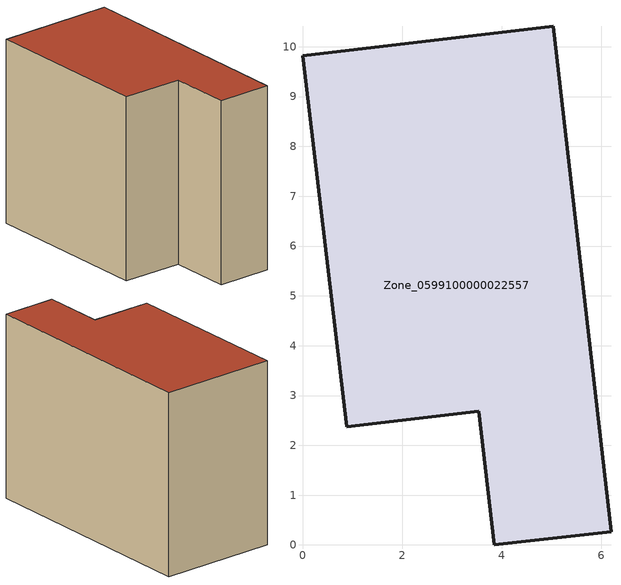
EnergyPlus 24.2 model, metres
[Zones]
Zone_0599100000022557
 floor ground (C_G): 3.54,2.68 0.89,2.37 0,9.82 5.03,10.41 6.19,0.27 3.85,0 z3.3
 wall outside (C_F): 5.03,10.41 0,9.82 0.89,2.37 3.54,2.68 3.85,0 6.19,0.27 5.03,10.41 z3.3:11.27
 roof outside (C_R): 3.85,0 6.19,0.27 5.03,10.41 0,9.82 0.89,2.37 3.54,2.68 z11.27
[BUILDING]
Pand.0599100000022557: North Axis=0; Terrain=City; Loads Convergence Tolerance Value=0.04; Temperature Convergence Tolerance Value=0.4; Solar Distribution=FullExterior; Maximum Number of Warmup Days=25; Minimum Number of Warmup Days=1
[Site:Location]
Rotterdam.The.Hague.AP_ZH_NLD Design_Conditions: Latitude=51.96; Longitude=4.45; Time Zone=1; Elevation=-4.5
[SITE:GROUNDTEMPERATURE:BUILDINGSURFACE]
18, 18, 18, 18, 18, 18, 18, 18, 18, 18, 18, 18
[MATERIAL] Thermal Absorptance=0.9; Solar Absorptance=0.7; Visible Absorptance=0.7
Name | Roughness | Thickness | Conductivity | Density | Specific Heat
G.TI.1946 | MediumSmooth | 0.15 | 1 | 540 | 1210
F.TI.1946 | Rough | 0.3 | 0.857143 | 1920 | 840
R.TI.1946 | MediumRough | 0.2 | 0.1 | 1500 | 1000
[CONSTRUCTION]
C_G: G.TI.1946
C_F: F.TI.1946
C_R: R.TI.1946
[ZONE]
Zone_0599100000022557: Type=1; Multiplier=1; Ceiling Height=Autocalculate; Volume=Autocalculate; Floor Area=autocalculate; Part of Total Floor Area=Yes
[ZONEINFILTRATION:DESIGNFLOWRATE]
Infil_Zone_0599100000022557: Zone or ZoneList or Space or SpaceList=Zone_0599100000022557; Schedule=AlwaysOn; Design Flow Rate Calculation Method=Flow/Area; Flow Rate per Floor Area=0.003; Constant Term Coefficient=1; Temperature Term Coefficient=0; Velocity Term Coefficient=0; Velocity Squared Term Coefficient=0
[HVACTEMPLATE:ZONE:IDEALLOADSAIRSYSTEM]
Zone_0599100000022557: Maximum Heating Supply Air Temperature=50; Minimum Cooling Supply Air Temperature=13; Maximum Heating Supply Air Humidity Ratio=0.0156; Minimum Cooling Supply Air Humidity Ratio=0.0077; Heating Limit=NoLimit; Cooling Limit=NoLimit; Dehumidification Control Type=ConstantSensibleHeatRatio; Cooling Sensible Heat Ratio=0.7; Dehumidification Setpoint=60; Humidification Control Type=None; Humidification Setpoint=30; Outdoor Air Method=None; Outdoor Air Flow Rate per Person=0.00944; Outdoor Air Flow Rate per Zone Floor Area=0; Outdoor Air Flow Rate per Zone=0; Demand Controlled Ventilation Type=None; Outdoor Air Economizer Type=NoEconomizer; Heat Recovery Type=None; Sensible Heat Recovery Effectiveness=0.7; Latent Heat Recovery Effectiveness=0.65
[ZONECONTROL:THERMOSTAT]
ThermostatControl_Zone_0599100000022557: Zone or ZoneList=Zone_0599100000022557; Control Type Schedule=DualSetpointControlType; Control 1=Thermostat_Zone_0599100000022557; Temperature Difference Between Cutout And Setpoint=0
[THERMOSTATSETPOINT:DUALSETPOINT]
Thermostat_Zone_0599100000022557: Heating Setpoint Temperature Schedule=HeatingSetpoint_Zone_0599100000022557; Cooling Setpoint Temperature Schedule=CoolingSetpoint_Zone_0599100000022557
[SCHEDULE:COMPACT]
HeatingSetpoint_Zone_0599100000022557: Through: 12/31, For: AllDays, Until: 24:00, 21
CoolingSetpoint_Zone_0599100000022557: Through: 12/31, For: AllDays, Until: 24:00, 24
DualSetpointControlType: Through: 12/31, For: AllDays, Until: 24:00, 4
AlwaysOn: Through: 12/31, For: AllDays, Until: 24:00, 1
